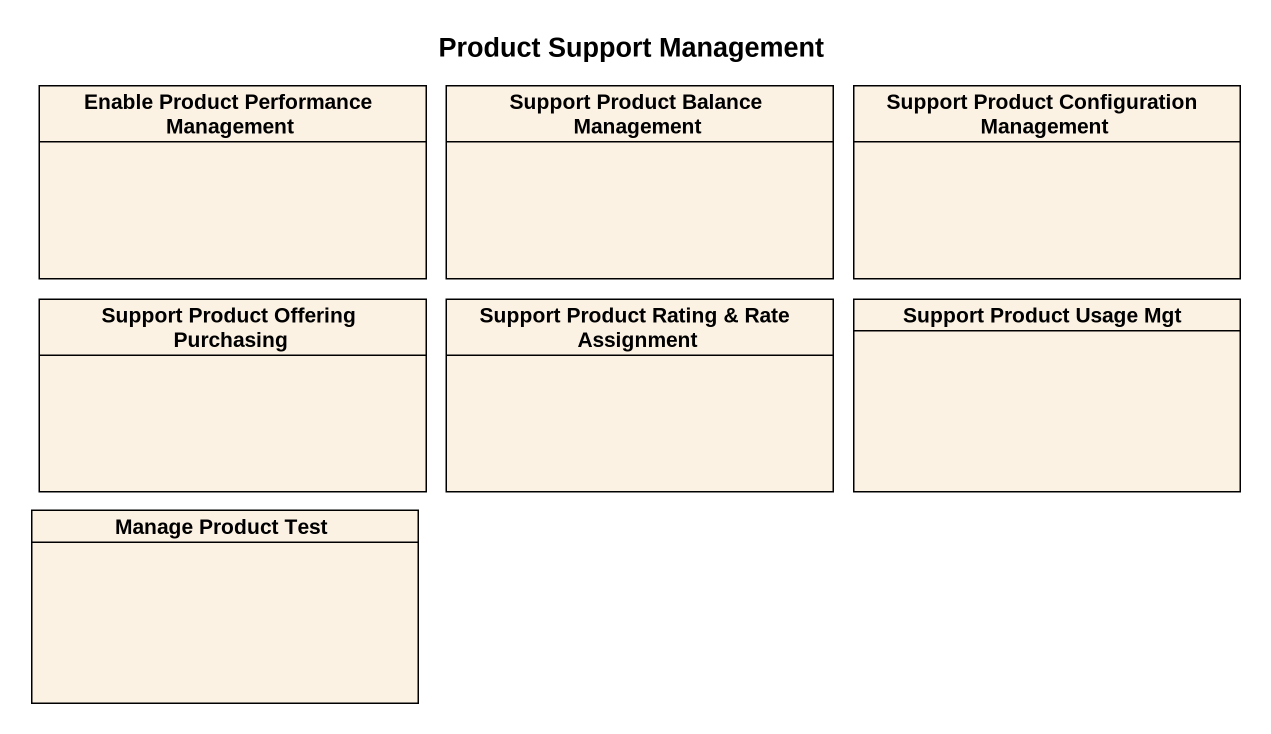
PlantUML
@startuml
title Product Support Management
hide circle
hide empty members
class "Enable Product Performance Management" as Enable_Product_Performance
class "Support Product Balance Management" as Support_Product_Balance
class "Support Product Configuration Management" as Support_Product
class "Support Product Offering Purchasing" as Support_Product_Offering
class "Support Product Rating & Rate Assignment" as Support_Product_Rating_Rate
class "Support Product Usage Mgt" as Support_Product_Usage_Mgt
class "Manage Product Test" as Manage_Product_Test
@enduml
